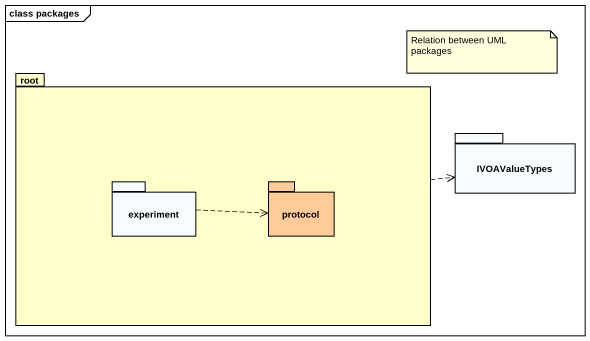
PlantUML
@startuml
mainframe class packages
package root #FFFFCC {
  package experiment {
  }
  package "protocol" as protocol_ #FFCC99 {
  }
}
package IVOAValueTypes {
}
root .right.> IVOAValueTypes
experiment .right.> protocol_
note as N1
  Relation between UML packages
end note
@enduml
